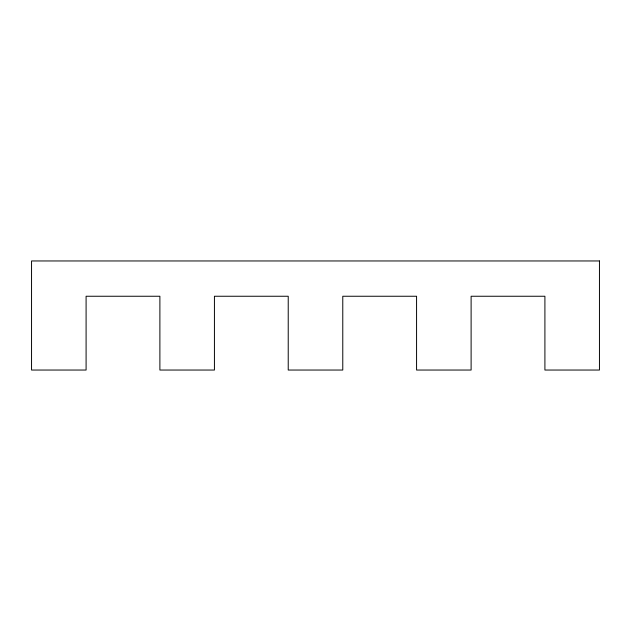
<?xml version="1.0" encoding="UTF-8"?>
<svg xmlns="http://www.w3.org/2000/svg" width="631" height="631" viewBox="0 0 631 631"><rect width="100%" height="100%" fill="white"/><g stroke="black" fill="none" stroke-linecap="round" stroke-linejoin="round"><path stroke-width="0.95" d="M599.45 260.958L31.55 260.958L31.55 370.042L86.092 370.042L86.092 296.247L159.888 296.247L159.888 370.042L214.43 370.042L214.43 296.247L288.225 296.247L288.225 370.042L342.775 370.042L342.775 296.247L416.57 296.247L416.57 370.042L471.112 370.042L471.112 296.247L544.908 296.247L544.908 370.042L599.45 370.042L599.45 260.958"/></g></svg>
